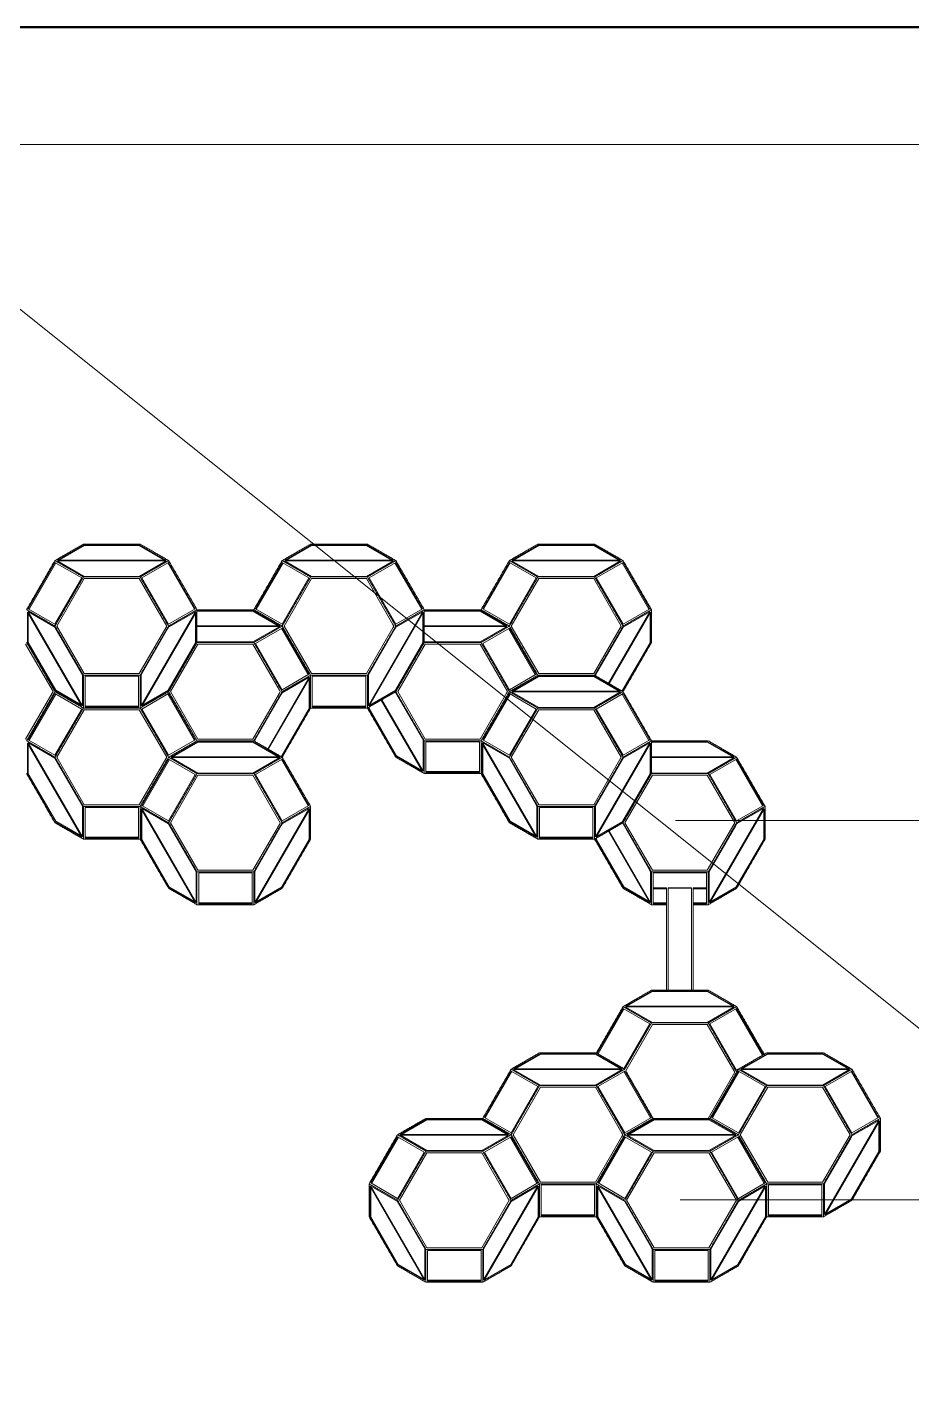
# Model space of a CAD drawing. Header units: millimetres. Extents: x 32551 to 59551, y -21458 to 15116.
# Drawn here: x 48806 to 49569, y 13949 to 15116 of the extents above; entities that cross this region are included whole.
import ezdxf

# ---------------------------------------------------------------- set-up
doc = ezdxf.new("R2010")
doc.units = ezdxf.units.MM
doc.layers.add('4TH DETAILS', color=120, linetype='Continuous', lineweight=15, true_color=0x39ffb0)
doc.layers.add('LAYOUT', color=141, linetype='Continuous', lineweight=50, true_color=0x7debff, plot=False)

msp = doc.modelspace()

# ---------------------------------------------------------------- linework, layer by layer
at = {"layer": '4TH DETAILS', "linetype": 'Continuous'}
for p, q in [((48831.769, 14655.78), (48854.906, 14669.139)), ((48854.906, 14668.432), (48832.994, 14655.78)), ((48854.906, 14668.432), (48854.906, 14669.139)), ((48854.906, 14669.139), (48902.267, 14669.139)), ((48902.267, 14668.432), (48854.906, 14668.432)), ((48902.267, 14668.432), (48902.267, 14669.139)), ((48902.267, 14669.139), (48925.133, 14655.937)), ((48924.18, 14655.78), (48902.267, 14668.432)), ((49027.728, 14655.78), (49050.866, 14669.139)), ((49050.866, 14668.432), (49028.953, 14655.78)), ((49050.866, 14668.432), (49050.866, 14669.139)), ((49050.866, 14669.139), (49098.226, 14669.139)), ((49098.226, 14668.432), (49050.866, 14668.432)), ((49098.226, 14668.432), (49098.226, 14669.139)), ((49098.226, 14669.139), (49121.092, 14655.937)), ((49120.139, 14655.78), (49098.226, 14668.432)), ((49223.687, 14655.78), (49246.825, 14669.139)), ((49246.825, 14668.432), (49224.912, 14655.78)), ((49246.825, 14668.432), (49246.825, 14669.139)), ((49246.825, 14669.139), (49294.185, 14669.139)), ((49294.185, 14668.432), (49246.825, 14668.432)), ((49294.185, 14668.432), (49294.185, 14669.139)), ((49294.185, 14669.139), (49317.051, 14655.937)), ((49316.098, 14655.78), (49294.185, 14668.432)), ((48806.557, 14613.881), (48829.597, 14653.786)), ((48830.314, 14653.372), (48807.275, 14613.467)), ((48829.597, 14653.786), (48852.636, 14640.485)), ((48832.041, 14654.997), (48831.732, 14655.175)), ((48925.441, 14655.175), (48831.732, 14655.175)), ((48831.769, 14655.78), (48925.404, 14655.78)), ((48854.906, 14641.795), (48832.041, 14654.997)), ((48925.441, 14655.175), (48902.267, 14641.795)), ((48904.515, 14640.472), (48927.554, 14653.774)), ((48925.133, 14655.937), (48925.404, 14655.78)), ((48949.876, 14613.454), (48926.837, 14653.359)), ((48927.554, 14653.774), (48927.576, 14653.735)), ((48927.576, 14653.735), (48950.594, 14613.868)), ((49002.517, 14613.881), (49025.556, 14653.786)), ((49026.273, 14653.372), (49003.234, 14613.467)), ((49025.556, 14653.786), (49048.596, 14640.485)), ((49028, 14654.997), (49027.692, 14655.175)), ((49121.4, 14655.175), (49027.692, 14655.175)), ((49027.728, 14655.78), (49121.363, 14655.78)), ((49050.866, 14641.795), (49028, 14654.997)), ((49121.4, 14655.175), (49098.226, 14641.795)), ((49100.474, 14640.472), (49123.513, 14653.774)), ((49121.092, 14655.937), (49121.363, 14655.78)), ((49145.836, 14613.454), (49122.796, 14653.359)), ((49123.513, 14653.774), (49123.536, 14653.735)), ((49123.536, 14653.735), (49146.553, 14613.868)), ((49198.476, 14613.881), (49221.515, 14653.786)), ((49222.232, 14653.372), (49199.193, 14613.467)), ((49221.515, 14653.786), (49244.555, 14640.485)), ((49223.959, 14654.997), (49223.651, 14655.175)), ((49317.359, 14655.175), (49223.651, 14655.175)), ((49223.687, 14655.78), (49317.323, 14655.78)), ((49246.825, 14641.795), (49223.959, 14654.997)), ((49317.359, 14655.175), (49294.185, 14641.795)), ((49296.433, 14640.472), (49319.473, 14653.774)), ((49317.051, 14655.937), (49317.323, 14655.78)), ((49341.795, 14613.454), (49318.755, 14653.359)), ((49319.473, 14653.774), (49319.495, 14653.735)), ((49319.495, 14653.735), (49342.512, 14613.868)), ((48902.267, 14641.795), (48854.906, 14641.795)), ((49098.226, 14641.795), (49050.866, 14641.795)), ((49294.185, 14641.795), (49246.825, 14641.795)), ((48852.636, 14640.485), (48829.597, 14600.579)), ((48831.226, 14598.898), (48854.906, 14639.914)), ((48854.906, 14639.914), (48902.267, 14639.914)), ((48902.267, 14639.914), (48925.947, 14598.898)), ((48927.554, 14600.566), (48904.515, 14640.472)), ((49048.596, 14640.485), (49025.556, 14600.579)), ((49027.185, 14598.898), (49050.866, 14639.914)), ((49050.866, 14639.914), (49098.226, 14639.914)), ((49098.226, 14639.914), (49121.092, 14600.309)), ((49123.513, 14600.566), (49100.474, 14640.472)), ((49244.555, 14640.485), (49221.515, 14600.579)), ((49223.145, 14598.898), (49246.825, 14639.914)), ((49246.825, 14639.914), (49294.185, 14639.914)), ((49294.185, 14639.914), (49317.866, 14598.898)), ((49319.473, 14600.566), (49296.433, 14640.472)), ((48805.917, 14584.286), (48805.917, 14611.003)), ((48852.734, 14529.912), (48805.917, 14611.003)), ((48806.397, 14611.352), (48806.731, 14611.159)), ((48806.397, 14611.352), (48853.277, 14530.153)), ((48806.529, 14584.64), (48806.529, 14609.942)), ((48829.597, 14600.579), (48806.557, 14613.881)), ((48806.731, 14611.159), (48829.597, 14597.958)), ((48903.896, 14530.179), (48950.754, 14611.339)), ((48951.257, 14611.003), (48904.439, 14529.912)), ((48950.594, 14613.868), (48927.576, 14600.579)), ((48927.576, 14597.958), (48950.754, 14611.339)), ((48950.889, 14584.498), (48950.889, 14610.366)), ((48951.257, 14611.003), (48951.257, 14584.286)), ((48952.071, 14612.1), (48952.886, 14612.57)), ((48952.886, 14611.863), (48952.071, 14611.393)), ((48952.886, 14611.863), (48952.886, 14612.57)), ((48952.886, 14612.57), (49000.247, 14612.57)), ((49000.247, 14611.863), (48952.886, 14611.863)), ((49000.247, 14611.863), (49000.247, 14612.57)), ((49000.247, 14612.57), (49023.112, 14599.369)), ((49022.159, 14599.212), (49000.247, 14611.863)), ((49025.556, 14600.579), (49002.517, 14613.881)), ((49099.855, 14530.179), (49146.713, 14611.339)), ((49147.216, 14611.003), (49100.398, 14529.912)), ((49146.553, 14613.868), (49123.536, 14600.579)), ((49123.536, 14597.958), (49146.713, 14611.339)), ((49146.849, 14584.498), (49146.849, 14610.366)), ((49147.216, 14611.003), (49147.216, 14584.286)), ((49148.031, 14612.1), (49148.845, 14612.57)), ((49148.845, 14611.863), (49148.031, 14611.393)), ((49148.845, 14611.863), (49148.845, 14612.57)), ((49148.845, 14612.57), (49196.206, 14612.57)), ((49196.206, 14611.863), (49148.845, 14611.863)), ((49196.206, 14611.863), (49196.206, 14612.57)), ((49196.206, 14612.57), (49219.072, 14599.369)), ((49218.118, 14599.212), (49196.206, 14611.863)), ((49221.515, 14600.579), (49198.476, 14613.881)), ((49306.996, 14549.546), (49342.672, 14611.339)), ((49343.175, 14611.003), (49307.519, 14549.244)), ((49342.512, 14613.868), (49319.495, 14600.579)), ((49319.495, 14597.958), (49342.672, 14611.339)), ((49342.808, 14584.498), (49342.808, 14610.366)), ((49343.175, 14611.003), (49343.175, 14584.286)), ((48829.597, 14597.958), (48852.463, 14558.353)), ((48854.906, 14557.883), (48831.226, 14598.898)), ((48925.947, 14598.898), (48902.267, 14557.883)), ((48903.896, 14556.942), (48926.762, 14596.547)), ((48926.762, 14596.547), (48927.576, 14597.958)), ((48927.576, 14600.579), (48927.554, 14600.566)), ((48952.071, 14599.212), (49023.384, 14599.212)), ((49023.421, 14598.606), (48952.071, 14598.606)), ((49023.421, 14598.606), (49000.247, 14585.227)), ((49002.494, 14583.903), (49025.534, 14597.205)), ((49023.112, 14599.369), (49023.384, 14599.212)), ((49047.856, 14556.885), (49024.817, 14596.791)), ((49025.534, 14597.205), (49025.556, 14597.166)), ((49025.556, 14597.166), (49048.573, 14557.299)), ((49050.866, 14557.883), (49027.185, 14598.898)), ((49121.092, 14597.487), (49098.226, 14557.883)), ((49099.855, 14556.942), (49122.721, 14596.547)), ((49121.092, 14600.309), (49121.906, 14598.898)), ((49121.906, 14598.898), (49121.092, 14597.487)), ((49122.721, 14596.547), (49123.536, 14597.958)), ((49123.536, 14600.579), (49123.513, 14600.566)), ((49148.031, 14599.212), (49219.343, 14599.212)), ((49219.38, 14598.606), (49148.031, 14598.606)), ((49219.38, 14598.606), (49196.206, 14585.227)), ((49198.453, 14583.903), (49221.493, 14597.205)), ((49219.072, 14599.369), (49219.343, 14599.212)), ((49243.815, 14556.885), (49220.776, 14596.791)), ((49221.493, 14597.205), (49221.515, 14597.166)), ((49221.515, 14597.166), (49244.532, 14557.299)), ((49246.825, 14557.883), (49223.145, 14598.898)), ((49317.866, 14598.898), (49294.185, 14557.883)), ((49295.814, 14556.942), (49318.68, 14596.547)), ((49318.68, 14596.547), (49319.495, 14597.958)), ((49319.495, 14600.579), (49319.473, 14600.566)), ((48804.287, 14583.345), (48827.968, 14542.33)), ((48806.529, 14584.64), (48805.917, 14584.286)), ((48829.597, 14543.27), (48805.917, 14584.286)), ((48830.209, 14543.624), (48806.529, 14584.64)), ((48927.209, 14543.483), (48950.889, 14584.498)), ((48951.257, 14584.286), (48928.391, 14544.681)), ((48929.206, 14542.33), (48952.886, 14583.345)), ((48950.889, 14584.498), (48951.257, 14584.286)), ((48952.886, 14585.227), (48952.071, 14585.697)), ((49000.247, 14585.227), (48952.886, 14585.227)), ((48952.886, 14583.345), (49000.247, 14583.345)), ((49000.247, 14583.345), (49023.112, 14543.741)), ((49025.534, 14543.998), (49002.494, 14583.903)), ((49123.168, 14543.483), (49146.849, 14584.498)), ((49147.216, 14584.286), (49124.35, 14544.681)), ((49125.165, 14542.33), (49148.845, 14583.345)), ((49146.849, 14584.498), (49147.216, 14584.286)), ((49148.845, 14585.227), (49148.031, 14585.697)), ((49196.206, 14585.227), (49148.845, 14585.227)), ((49148.845, 14583.345), (49196.206, 14583.345)), ((49196.206, 14583.345), (49219.886, 14542.33)), ((49221.493, 14543.998), (49198.453, 14583.903)), ((49319.127, 14543.483), (49342.808, 14584.498)), ((49343.175, 14584.286), (49320.309, 14544.681)), ((49342.808, 14584.498), (49343.175, 14584.286)), ((48852.463, 14558.353), (48853.277, 14556.942)), ((48853.277, 14556.942), (48853.277, 14530.153)), ((48902.267, 14557.883), (48854.906, 14557.883)), ((48855.547, 14555.632), (48901.626, 14555.632)), ((48855.547, 14529.028), (48855.547, 14555.632)), ((48901.626, 14555.632), (48901.626, 14529.028)), ((48903.896, 14530.179), (48903.896, 14556.942)), ((49013.057, 14492.978), (49048.734, 14554.771)), ((49049.236, 14554.434), (49013.58, 14492.676)), ((49048.573, 14557.299), (49025.556, 14544.01)), ((49025.556, 14541.389), (49048.734, 14554.771)), ((49048.869, 14527.93), (49048.869, 14553.798)), ((49049.236, 14554.434), (49049.236, 14527.717)), ((49098.226, 14557.883), (49050.866, 14557.883)), ((49051.506, 14555.632), (49097.585, 14555.632)), ((49051.506, 14529.028), (49051.506, 14555.632)), ((49097.585, 14555.632), (49097.585, 14529.028)), ((49099.855, 14530.179), (49099.855, 14556.942)), ((49244.532, 14557.299), (49221.515, 14544.01)), ((49223.687, 14542.643), (49246.825, 14556.002)), ((49246.825, 14555.295), (49224.912, 14542.643)), ((49294.185, 14557.883), (49246.825, 14557.883)), ((49246.825, 14555.295), (49246.825, 14556.002)), ((49246.825, 14556.002), (49294.185, 14556.002)), ((49294.185, 14555.295), (49246.825, 14555.295)), ((49294.185, 14555.295), (49294.185, 14556.002)), ((49294.185, 14556.002), (49317.051, 14542.8)), ((49316.098, 14542.643), (49294.185, 14555.295)), ((49295.814, 14556.002), (49295.814, 14556.942)), ((48827.153, 14540.919), (48804.287, 14501.314)), ((48806.557, 14500.744), (48829.597, 14540.649)), ((48830.314, 14540.235), (48807.275, 14500.33)), ((48827.968, 14542.33), (48827.153, 14540.919)), ((48830.209, 14543.624), (48829.597, 14543.27)), ((48852.734, 14529.912), (48829.597, 14543.27)), ((48829.597, 14540.649), (48852.636, 14527.347)), ((48852.122, 14530.973), (48830.209, 14543.624)), ((48927.576, 14543.27), (48904.439, 14529.912)), ((48904.515, 14527.335), (48927.554, 14540.636)), ((48904.807, 14530.549), (48927.209, 14543.483)), ((48949.876, 14500.317), (48926.837, 14540.222)), ((48927.209, 14543.483), (48927.576, 14543.27)), ((48927.554, 14540.636), (48927.576, 14540.598)), ((48928.391, 14544.681), (48927.576, 14543.27)), ((48927.576, 14540.598), (48950.594, 14500.731)), ((48952.886, 14501.314), (48929.206, 14542.33)), ((49023.112, 14540.919), (49000.247, 14501.314)), ((49001.876, 14500.374), (49024.741, 14539.978)), ((49023.112, 14543.741), (49023.927, 14542.33)), ((49023.927, 14542.33), (49023.112, 14540.919)), ((49024.741, 14539.978), (49025.556, 14541.389)), ((49025.556, 14544.01), (49025.534, 14543.998)), ((49123.536, 14543.27), (49100.398, 14529.912)), ((49100.766, 14530.549), (49123.168, 14543.483)), ((49122.721, 14541.86), (49123.536, 14541.389)), ((49123.168, 14543.483), (49123.536, 14543.27)), ((49124.35, 14544.681), (49123.536, 14543.27)), ((49123.536, 14541.389), (49146.401, 14501.785)), ((49148.845, 14501.314), (49125.165, 14542.33)), ((49219.071, 14540.919), (49196.206, 14501.314)), ((49198.476, 14500.744), (49221.515, 14540.649)), ((49222.232, 14540.235), (49199.193, 14500.33)), ((49219.886, 14542.33), (49219.071, 14540.919)), ((49221.515, 14544.01), (49221.493, 14543.998)), ((49221.515, 14540.649), (49244.555, 14527.347)), ((49223.959, 14541.86), (49223.651, 14542.038)), ((49317.359, 14542.038), (49223.651, 14542.038)), ((49223.687, 14542.643), (49317.323, 14542.643)), ((49246.825, 14528.658), (49223.959, 14541.86)), ((49317.359, 14542.038), (49294.185, 14528.658)), ((49296.433, 14527.335), (49319.473, 14540.636)), ((49317.051, 14542.8), (49317.323, 14542.643)), ((49318.313, 14543.012), (49319.127, 14543.483)), ((49319.495, 14543.27), (49318.68, 14542.8)), ((49341.795, 14500.317), (49318.755, 14540.222)), ((49319.127, 14543.483), (49319.495, 14543.27)), ((49319.473, 14540.636), (49319.495, 14540.598)), ((49320.309, 14544.681), (49319.495, 14543.27)), ((49319.495, 14540.598), (49342.512, 14500.731)), ((48852.636, 14527.347), (48829.597, 14487.442)), ((48831.226, 14485.761), (48854.906, 14526.777)), ((48854.906, 14526.777), (48902.267, 14526.777)), ((48855.547, 14529.856), (48901.626, 14529.856)), ((48901.626, 14529.028), (48855.547, 14529.028)), ((48902.267, 14526.777), (48925.947, 14485.761)), ((48927.554, 14487.429), (48904.515, 14527.335)), ((49025.189, 14486.914), (49048.869, 14527.93)), ((49049.236, 14527.717), (49026.371, 14488.113)), ((49048.869, 14527.93), (49049.236, 14527.717)), ((49051.506, 14529.856), (49097.585, 14529.856)), ((49097.585, 14529.028), (49051.506, 14529.028)), ((49099.855, 14527.717), (49099.855, 14528.658)), ((49100.468, 14528.071), (49099.855, 14527.717)), ((49123.536, 14486.702), (49099.855, 14527.717)), ((49100.468, 14528.071), (49100.468, 14529.012)), ((49124.148, 14487.055), (49100.468, 14528.071)), ((49146.673, 14473.344), (49111.017, 14535.102)), ((49111.528, 14535.397), (49147.216, 14473.585)), ((49244.555, 14527.347), (49221.515, 14487.442)), ((49223.145, 14485.761), (49246.825, 14526.777)), ((49294.185, 14528.658), (49246.825, 14528.658)), ((49246.825, 14526.777), (49294.185, 14526.777)), ((49294.185, 14526.777), (49317.866, 14485.761)), ((49319.473, 14487.429), (49296.433, 14527.335)), ((49000.247, 14501.314), (48952.886, 14501.314)), ((49146.401, 14501.785), (49147.216, 14500.374)), ((49196.206, 14501.314), (49148.845, 14501.314)), ((48805.917, 14471.149), (48805.917, 14497.866)), ((48852.734, 14416.775), (48805.917, 14497.866)), ((48806.397, 14498.215), (48806.731, 14498.022)), ((48806.397, 14498.215), (48853.277, 14417.016)), ((48806.529, 14471.502), (48806.529, 14496.805)), ((48829.597, 14487.442), (48806.557, 14500.744)), ((48806.731, 14498.022), (48829.597, 14484.821)), ((48950.594, 14500.731), (48927.576, 14487.442)), ((48929.749, 14486.075), (48952.886, 14499.433)), ((48952.886, 14498.726), (48930.973, 14486.075)), ((48952.886, 14498.726), (48952.886, 14499.433)), ((48952.886, 14499.433), (49000.247, 14499.433)), ((49000.247, 14498.726), (48952.886, 14498.726)), ((49000.247, 14498.726), (49000.247, 14499.433)), ((49000.247, 14499.433), (49023.112, 14486.232)), ((49022.159, 14486.075), (49000.247, 14498.726)), ((49001.876, 14499.433), (49001.876, 14500.374)), ((49147.216, 14500.374), (49147.216, 14473.585)), ((49149.486, 14499.063), (49195.565, 14499.063)), ((49149.486, 14472.459), (49149.486, 14499.063)), ((49195.565, 14499.063), (49195.565, 14472.459)), ((49197.835, 14471.149), (49197.835, 14497.866)), ((49244.653, 14416.775), (49197.835, 14497.866)), ((49198.315, 14498.215), (49198.649, 14498.022)), ((49198.315, 14498.215), (49245.196, 14417.016)), ((49198.447, 14471.502), (49198.447, 14496.805)), ((49221.515, 14487.442), (49198.476, 14500.744)), ((49198.649, 14498.022), (49221.515, 14484.821)), ((49295.814, 14417.042), (49342.672, 14498.202)), ((49343.175, 14497.866), (49296.358, 14416.775)), ((49342.512, 14500.731), (49319.495, 14487.442)), ((49319.495, 14484.821), (49342.672, 14498.202)), ((49342.808, 14471.361), (49342.808, 14497.229)), ((49343.175, 14497.866), (49343.175, 14471.149)), ((49343.99, 14498.963), (49344.804, 14499.433)), ((49344.804, 14498.726), (49343.99, 14498.256)), ((49344.804, 14498.726), (49344.804, 14499.433)), ((49344.804, 14499.433), (49392.165, 14499.433)), ((49392.165, 14498.726), (49344.804, 14498.726)), ((49392.165, 14498.726), (49392.165, 14499.433)), ((49392.165, 14499.433), (49415.031, 14486.232)), ((49414.078, 14486.075), (49392.165, 14498.726)), ((48829.597, 14484.821), (48852.463, 14445.216)), ((48854.906, 14444.746), (48831.226, 14485.761)), ((48925.133, 14484.35), (48902.267, 14444.746)), ((48904.537, 14444.175), (48927.576, 14484.081)), ((48928.294, 14483.667), (48905.254, 14443.761)), ((48925.947, 14485.761), (48925.133, 14484.35)), ((48927.576, 14487.442), (48927.554, 14487.429)), ((48927.576, 14484.081), (48950.616, 14470.779)), ((48930.02, 14485.291), (48929.712, 14485.469)), ((49023.421, 14485.469), (48929.712, 14485.469)), ((48929.749, 14486.075), (49023.384, 14486.075)), ((48952.886, 14472.089), (48930.02, 14485.291)), ((49023.421, 14485.469), (49000.247, 14472.089)), ((49002.494, 14470.766), (49025.534, 14484.068)), ((49023.112, 14486.232), (49023.384, 14486.075)), ((49024.374, 14486.444), (49025.189, 14486.914)), ((49025.556, 14486.702), (49024.741, 14486.232)), ((49047.856, 14443.748), (49024.817, 14483.654)), ((49025.189, 14486.914), (49025.556, 14486.702)), ((49025.534, 14484.068), (49025.556, 14484.029)), ((49026.371, 14488.113), (49025.556, 14486.702)), ((49025.556, 14484.029), (49048.573, 14444.162)), ((49124.148, 14487.055), (49123.536, 14486.702)), ((49124.35, 14486.232), (49123.536, 14486.702)), ((49146.061, 14474.404), (49124.148, 14487.055)), ((49146.673, 14473.344), (49124.35, 14486.232)), ((49221.515, 14484.821), (49244.381, 14445.216)), ((49246.825, 14444.746), (49223.145, 14485.761)), ((49317.866, 14485.761), (49294.185, 14444.746)), ((49295.814, 14443.805), (49318.68, 14483.41)), ((49318.68, 14483.41), (49319.495, 14484.821)), ((49319.495, 14487.442), (49319.473, 14487.429)), ((49343.99, 14486.075), (49415.302, 14486.075)), ((49415.339, 14485.469), (49343.99, 14485.469)), ((49415.339, 14485.469), (49392.165, 14472.089)), ((49394.413, 14470.766), (49417.452, 14484.068)), ((49415.031, 14486.232), (49415.302, 14486.075)), ((49439.774, 14443.748), (49416.735, 14483.654)), ((49417.452, 14484.068), (49417.474, 14484.029)), ((49417.474, 14484.029), (49440.492, 14444.162)), ((48806.529, 14471.502), (48805.917, 14471.149)), ((48829.597, 14430.133), (48805.917, 14471.149)), ((48830.209, 14430.487), (48806.529, 14471.502)), ((48950.616, 14470.779), (48927.576, 14430.873)), ((48929.206, 14429.193), (48952.886, 14470.208)), ((49000.247, 14472.089), (48952.886, 14472.089)), ((48952.886, 14470.208), (49000.247, 14470.208)), ((49000.247, 14470.208), (49023.927, 14429.193)), ((49025.534, 14430.861), (49002.494, 14470.766)), ((49149.486, 14473.288), (49195.565, 14473.288)), ((49195.565, 14472.459), (49149.486, 14472.459)), ((49198.447, 14471.502), (49197.835, 14471.149)), ((49221.515, 14430.133), (49197.835, 14471.149)), ((49222.128, 14430.487), (49198.447, 14471.502)), ((49319.127, 14430.345), (49342.808, 14471.361)), ((49343.175, 14471.149), (49320.309, 14431.544)), ((49321.124, 14429.193), (49344.804, 14470.208)), ((49342.808, 14471.361), (49343.175, 14471.149)), ((49344.804, 14472.089), (49343.99, 14472.56)), ((49392.165, 14472.089), (49344.804, 14472.089)), ((49344.804, 14470.208), (49392.165, 14470.208)), ((49392.165, 14470.208), (49415.845, 14429.193)), ((49417.452, 14430.861), (49394.413, 14470.766)), ((48852.463, 14445.216), (48853.277, 14443.805)), ((48853.277, 14443.805), (48853.277, 14417.016)), ((48902.267, 14444.746), (48854.906, 14444.746)), ((48927.576, 14430.873), (48904.537, 14444.175)), ((49048.573, 14444.162), (49025.556, 14430.873)), ((49244.381, 14445.216), (49245.196, 14443.805)), ((49245.196, 14443.805), (49245.196, 14417.016)), ((49294.185, 14444.746), (49246.825, 14444.746)), ((49295.814, 14417.042), (49295.814, 14443.805)), ((49440.492, 14444.162), (49417.474, 14430.873)), ((48855.547, 14442.495), (48901.626, 14442.495)), ((48855.547, 14415.891), (48855.547, 14442.495)), ((48901.626, 14442.495), (48901.626, 14415.891)), ((48903.896, 14414.58), (48903.896, 14441.297)), ((48950.714, 14360.206), (48903.896, 14441.297)), ((48904.377, 14441.647), (48904.711, 14441.454)), ((48904.377, 14441.647), (48951.257, 14360.448)), ((48904.508, 14414.934), (48904.508, 14440.236)), ((48904.711, 14441.454), (48927.576, 14428.252)), ((49001.876, 14360.473), (49048.734, 14441.634)), ((49049.236, 14441.297), (49002.419, 14360.206)), ((49025.556, 14428.252), (49048.734, 14441.634)), ((49048.869, 14414.793), (49048.869, 14440.661)), ((49049.236, 14441.297), (49049.236, 14414.58)), ((49247.466, 14442.495), (49293.544, 14442.495)), ((49247.466, 14415.891), (49247.466, 14442.495)), ((49293.544, 14442.495), (49293.544, 14415.891)), ((49320.309, 14431.544), (49319.495, 14430.133)), ((49393.794, 14360.473), (49440.652, 14441.634)), ((49441.155, 14441.297), (49394.337, 14360.206)), ((49417.474, 14428.252), (49440.652, 14441.634)), ((49440.787, 14414.793), (49440.787, 14440.661)), ((49441.155, 14441.297), (49441.155, 14414.58)), ((48830.209, 14430.487), (48829.597, 14430.133)), ((48852.734, 14416.775), (48829.597, 14430.133)), ((48852.122, 14417.836), (48830.209, 14430.487)), ((48927.576, 14428.252), (48950.442, 14388.648)), ((48952.886, 14388.177), (48929.206, 14429.193)), ((49023.112, 14427.782), (49000.247, 14388.177)), ((49001.876, 14387.237), (49024.741, 14426.841)), ((49023.927, 14429.193), (49023.112, 14427.782)), ((49024.741, 14426.841), (49025.556, 14428.252)), ((49025.556, 14430.873), (49025.534, 14430.861)), ((49222.128, 14430.487), (49221.515, 14430.133)), ((49244.653, 14416.775), (49221.515, 14430.133)), ((49244.04, 14417.836), (49222.128, 14430.487)), ((49319.495, 14430.133), (49296.358, 14416.775)), ((49296.725, 14417.411), (49319.127, 14430.345)), ((49342.632, 14360.206), (49306.976, 14421.965)), ((49307.488, 14422.26), (49343.175, 14360.448)), ((49318.68, 14428.723), (49319.495, 14428.252)), ((49319.127, 14430.345), (49319.495, 14430.133)), ((49319.495, 14428.252), (49342.361, 14388.648)), ((49344.804, 14388.177), (49321.124, 14429.193)), ((49415.03, 14427.782), (49392.165, 14388.177)), ((49393.794, 14387.237), (49416.66, 14426.841)), ((49415.845, 14429.193), (49415.03, 14427.782)), ((49416.66, 14426.841), (49417.474, 14428.252)), ((49417.474, 14430.873), (49417.452, 14430.861)), ((48855.547, 14416.719), (48901.626, 14416.719)), ((48901.626, 14415.891), (48855.547, 14415.891)), ((48904.508, 14414.934), (48903.896, 14414.58)), ((48927.576, 14373.565), (48903.896, 14414.58)), ((48928.189, 14373.918), (48904.508, 14414.934)), ((49025.189, 14373.777), (49048.869, 14414.793)), ((49049.236, 14414.58), (49026.371, 14374.976)), ((49048.869, 14414.793), (49049.236, 14414.58)), ((49247.466, 14416.719), (49293.544, 14416.719)), ((49293.544, 14415.891), (49247.466, 14415.891)), ((49295.814, 14414.58), (49295.814, 14415.521)), ((49296.427, 14414.934), (49295.814, 14414.58)), ((49319.495, 14373.565), (49295.814, 14414.58)), ((49296.427, 14414.934), (49296.427, 14415.874)), ((49320.107, 14373.918), (49296.427, 14414.934)), ((49417.107, 14373.777), (49440.787, 14414.793)), ((49441.155, 14414.58), (49418.289, 14374.976)), ((49440.787, 14414.793), (49441.155, 14414.58)), ((48950.442, 14388.648), (48951.257, 14387.237)), ((48951.257, 14387.237), (48951.257, 14360.448)), ((49000.247, 14388.177), (48952.886, 14388.177)), ((48953.527, 14385.926), (48999.606, 14385.926)), ((48953.527, 14359.322), (48953.527, 14385.926)), ((48999.606, 14385.926), (48999.606, 14359.322)), ((49001.876, 14360.473), (49001.876, 14387.237)), ((49342.361, 14388.648), (49343.175, 14387.237)), ((49343.175, 14387.237), (49343.175, 14360.448)), ((49392.165, 14388.177), (49344.804, 14388.177)), ((49345.445, 14385.926), (49391.524, 14385.926)), ((49345.445, 14359.322), (49345.445, 14385.926)), ((49391.524, 14385.926), (49391.524, 14359.322)), ((49393.794, 14360.473), (49393.794, 14387.237)), ((48928.189, 14373.918), (48927.576, 14373.565)), ((48950.714, 14360.206), (48927.576, 14373.565)), ((48950.101, 14361.267), (48928.189, 14373.918)), ((49025.556, 14373.565), (49002.419, 14360.206)), ((49002.786, 14360.843), (49025.189, 14373.777)), ((49025.189, 14373.777), (49025.556, 14373.565)), ((49026.371, 14374.976), (49025.556, 14373.565)), ((49320.107, 14373.918), (49319.495, 14373.565)), ((49342.632, 14360.206), (49319.495, 14373.565)), ((49342.02, 14361.267), (49320.107, 14373.918)), ((49357.029, 14373.044), (49345.445, 14373.044)), ((49357.029, 14373.044), (49357.029, 14284.704)), ((49378.485, 14373.044), (49358.485, 14373.044)), ((49358.485, 14373.044), (49358.485, 14284.704)), ((49378.485, 14373.044), (49378.485, 14284.704)), ((49391.524, 14373.044), (49379.94, 14373.044)), ((49379.94, 14373.044), (49379.94, 14284.704)), ((49417.474, 14373.565), (49394.337, 14360.206)), ((49394.705, 14360.843), (49417.107, 14373.777)), ((49417.107, 14373.777), (49417.474, 14373.565)), ((49418.289, 14374.976), (49417.474, 14373.565)), ((49357.029, 14372.204), (49345.445, 14372.204)), ((49378.485, 14372.639), (49358.485, 14372.639)), ((49391.524, 14372.204), (49379.94, 14372.204)), ((48953.527, 14360.151), (48999.606, 14360.151)), ((48999.606, 14359.322), (48953.527, 14359.322)), ((49345.445, 14360.151), (49357.029, 14360.151)), ((49357.029, 14359.322), (49345.445, 14359.322)), ((49379.94, 14360.151), (49391.524, 14360.151)), ((49391.524, 14359.322), (49379.94, 14359.322)), ((49321.667, 14270.876), (49344.804, 14284.234)), ((49344.804, 14283.527), (49322.892, 14270.876)), ((49344.804, 14283.527), (49344.804, 14284.234)), ((49344.804, 14284.234), (49392.165, 14284.234)), ((49392.165, 14283.527), (49344.804, 14283.527)), ((49392.165, 14283.527), (49392.165, 14284.234)), ((49392.165, 14284.234), (49415.031, 14271.032)), ((49414.078, 14270.876), (49392.165, 14283.527)), ((49297.19, 14230.249), (49319.495, 14268.882)), ((49320.212, 14268.468), (49297.907, 14229.835)), ((49319.495, 14268.882), (49342.534, 14255.58)), ((49321.938, 14270.092), (49321.63, 14270.27)), ((49415.339, 14270.27), (49321.63, 14270.27)), ((49321.667, 14270.876), (49415.302, 14270.876)), ((49344.804, 14256.89), (49321.938, 14270.092)), ((49415.339, 14270.27), (49392.165, 14256.89)), ((49394.413, 14255.567), (49417.452, 14268.869)), ((49415.031, 14271.032), (49415.302, 14270.876)), ((49439.767, 14228.561), (49416.735, 14268.455)), ((49417.452, 14268.869), (49417.474, 14268.83)), ((49417.474, 14268.83), (49440.484, 14228.976)), ((49392.165, 14256.89), (49344.804, 14256.89)), ((49342.534, 14255.58), (49320.23, 14216.947)), ((49321.765, 14215.104), (49344.804, 14255.009)), ((49344.804, 14255.009), (49392.165, 14255.009)), ((49392.165, 14255.009), (49415.03, 14215.405)), ((49417.452, 14215.661), (49394.413, 14255.567)), ((49225.143, 14216.845), (49248.28, 14230.203)), ((49248.28, 14229.496), (49226.368, 14216.845)), ((49248.28, 14229.496), (49248.28, 14230.203)), ((49248.28, 14230.203), (49295.641, 14230.203)), ((49295.641, 14229.496), (49248.28, 14229.496)), ((49295.641, 14229.496), (49295.641, 14230.203)), ((49295.641, 14230.203), (49318.507, 14217.001)), ((49317.553, 14216.845), (49295.641, 14229.496)), ((49421.102, 14216.845), (49444.239, 14230.203)), ((49444.239, 14229.496), (49422.327, 14216.845)), ((49444.239, 14229.496), (49444.239, 14230.203)), ((49444.239, 14230.203), (49491.6, 14230.203)), ((49491.6, 14229.496), (49444.239, 14229.496)), ((49491.6, 14229.496), (49491.6, 14230.203)), ((49491.6, 14230.203), (49514.466, 14217.001)), ((49513.513, 14216.845), (49491.6, 14229.496)), ((49199.931, 14174.945), (49222.971, 14214.85)), ((49223.688, 14214.436), (49200.648, 14174.531)), ((49222.971, 14214.85), (49246.01, 14201.549)), ((49225.414, 14216.061), (49225.106, 14216.239)), ((49318.815, 14216.239), (49225.106, 14216.239)), ((49225.143, 14216.845), (49318.778, 14216.845)), ((49248.28, 14202.859), (49225.414, 14216.061)), ((49318.815, 14216.239), (49295.641, 14202.859)), ((49297.889, 14201.536), (49320.928, 14214.838)), ((49318.507, 14217.001), (49318.778, 14216.845)), ((49343.25, 14174.518), (49320.211, 14214.423)), ((49320.928, 14214.838), (49320.95, 14214.799)), ((49320.95, 14214.799), (49343.967, 14174.932)), ((49415.845, 14213.994), (49392.813, 14174.1)), ((49395.89, 14174.945), (49418.93, 14214.85)), ((49419.647, 14214.436), (49396.608, 14174.531)), ((49415.03, 14215.405), (49415.845, 14213.994)), ((49417.474, 14215.674), (49417.452, 14215.661)), ((49418.916, 14216.506), (49417.474, 14215.674)), ((49418.93, 14214.85), (49441.969, 14201.549)), ((49421.374, 14216.061), (49421.065, 14216.239)), ((49514.774, 14216.239), (49421.065, 14216.239)), ((49421.102, 14216.845), (49514.737, 14216.845)), ((49444.239, 14202.859), (49421.374, 14216.061)), ((49514.774, 14216.239), (49491.6, 14202.859)), ((49493.848, 14201.536), (49516.887, 14214.838)), ((49514.466, 14217.001), (49514.737, 14216.845)), ((49539.209, 14174.518), (49516.17, 14214.423)), ((49516.887, 14214.838), (49516.909, 14214.799)), ((49516.909, 14214.799), (49539.927, 14174.932)), ((49246.01, 14201.549), (49222.971, 14161.643)), ((49224.6, 14159.962), (49248.28, 14200.978)), ((49295.641, 14202.859), (49248.28, 14202.859)), ((49248.28, 14200.978), (49295.641, 14200.978)), ((49295.641, 14200.978), (49318.506, 14161.373)), ((49320.928, 14161.63), (49297.889, 14201.536)), ((49441.969, 14201.549), (49418.93, 14161.643)), ((49420.559, 14159.962), (49444.239, 14200.978)), ((49491.6, 14202.859), (49444.239, 14202.859)), ((49444.239, 14200.978), (49491.6, 14200.978)), ((49491.6, 14200.978), (49515.28, 14159.962)), ((49516.887, 14161.63), (49493.848, 14201.536)), ((49222.971, 14161.643), (49199.931, 14174.945)), ((49343.967, 14174.932), (49320.95, 14161.643)), ((49418.93, 14161.643), (49395.89, 14174.945)), ((49539.927, 14174.932), (49516.909, 14161.643)), ((49127.163, 14160.276), (49150.301, 14173.634)), ((49150.301, 14172.927), (49128.388, 14160.276)), ((49150.301, 14172.927), (49150.301, 14173.634)), ((49150.301, 14173.634), (49197.661, 14173.634)), ((49197.661, 14172.927), (49150.301, 14172.927)), ((49197.661, 14172.927), (49197.661, 14173.634)), ((49197.661, 14173.634), (49220.527, 14160.433)), ((49219.574, 14160.276), (49197.661, 14172.927)), ((49323.122, 14160.276), (49346.26, 14173.634)), ((49346.26, 14172.927), (49324.347, 14160.276)), ((49346.26, 14172.927), (49346.26, 14173.634)), ((49346.26, 14173.634), (49393.62, 14173.634)), ((49393.62, 14172.927), (49346.26, 14172.927)), ((49393.62, 14172.927), (49393.62, 14173.634)), ((49393.62, 14173.634), (49416.486, 14160.433)), ((49415.533, 14160.276), (49393.62, 14172.927)), ((49493.229, 14091.243), (49540.087, 14172.404)), ((49540.59, 14172.067), (49493.772, 14090.976)), ((49516.909, 14159.022), (49540.087, 14172.404)), ((49540.222, 14145.562), (49540.222, 14171.43)), ((49540.59, 14172.067), (49540.59, 14145.35)), ((49101.952, 14118.376), (49124.991, 14158.282)), ((49125.708, 14157.868), (49102.669, 14117.962)), ((49124.991, 14158.282), (49148.031, 14144.98)), ((49127.435, 14159.492), (49127.127, 14159.67)), ((49220.835, 14159.67), (49127.127, 14159.67)), ((49127.163, 14160.276), (49220.799, 14160.276)), ((49150.301, 14146.291), (49127.435, 14159.492)), ((49220.835, 14159.67), (49197.661, 14146.291)), ((49199.909, 14144.967), (49222.948, 14158.269)), ((49220.527, 14160.433), (49220.799, 14160.276)), ((49245.271, 14117.949), (49222.231, 14157.855)), ((49222.948, 14158.269), (49222.971, 14158.23)), ((49222.971, 14158.23), (49245.988, 14118.363)), ((49248.28, 14118.947), (49224.6, 14159.962)), ((49318.506, 14158.551), (49295.641, 14118.947)), ((49297.911, 14118.376), (49320.95, 14158.282)), ((49321.667, 14157.868), (49298.628, 14117.962)), ((49318.506, 14161.373), (49319.321, 14159.962)), ((49319.321, 14159.962), (49318.506, 14158.551)), ((49320.95, 14161.643), (49320.928, 14161.63)), ((49320.95, 14158.282), (49343.99, 14144.98)), ((49323.394, 14159.492), (49323.086, 14159.67)), ((49416.794, 14159.67), (49323.086, 14159.67)), ((49323.122, 14160.276), (49416.758, 14160.276)), ((49346.26, 14146.291), (49323.394, 14159.492)), ((49416.794, 14159.67), (49393.62, 14146.291)), ((49395.868, 14144.967), (49418.908, 14158.269)), ((49416.486, 14160.433), (49416.758, 14160.276)), ((49441.23, 14117.949), (49418.19, 14157.855)), ((49418.908, 14158.269), (49418.93, 14158.23)), ((49418.93, 14158.23), (49441.947, 14118.363)), ((49444.239, 14118.947), (49420.559, 14159.962)), ((49515.28, 14159.962), (49491.6, 14118.947)), ((49493.229, 14118.006), (49516.095, 14157.611)), ((49516.095, 14157.611), (49516.909, 14159.022)), ((49516.909, 14161.643), (49516.887, 14161.63)), ((49148.031, 14144.98), (49124.991, 14105.074)), ((49126.62, 14103.394), (49150.301, 14144.409)), ((49197.661, 14146.291), (49150.301, 14146.291)), ((49150.301, 14144.409), (49197.661, 14144.409)), ((49197.661, 14144.409), (49220.527, 14104.805)), ((49222.948, 14105.062), (49199.909, 14144.967)), ((49343.99, 14144.98), (49320.95, 14105.074)), ((49322.58, 14103.394), (49346.26, 14144.409)), ((49393.62, 14146.291), (49346.26, 14146.291)), ((49346.26, 14144.409), (49393.62, 14144.409)), ((49393.62, 14144.409), (49417.301, 14103.394)), ((49418.908, 14105.062), (49395.868, 14144.967)), ((49516.542, 14104.547), (49540.222, 14145.562)), ((49540.59, 14145.35), (49517.724, 14105.745)), ((49540.222, 14145.562), (49540.59, 14145.35)), ((49124.991, 14105.074), (49101.952, 14118.376)), ((49245.988, 14118.363), (49222.971, 14105.074)), ((49295.641, 14118.947), (49248.28, 14118.947)), ((49248.921, 14116.696), (49295, 14116.696)), ((49248.921, 14090.092), (49248.921, 14116.696)), ((49295, 14116.696), (49295, 14090.092)), ((49320.95, 14105.074), (49297.911, 14118.376)), ((49441.947, 14118.363), (49418.93, 14105.074)), ((49491.6, 14118.947), (49444.239, 14118.947)), ((49444.88, 14116.696), (49490.959, 14116.696)), ((49444.88, 14090.092), (49444.88, 14116.696)), ((49490.959, 14116.696), (49490.959, 14090.092)), ((49493.229, 14091.243), (49493.229, 14118.006)), ((49101.311, 14088.781), (49101.311, 14115.498)), ((49148.128, 14034.408), (49101.311, 14115.498)), ((49101.791, 14115.848), (49102.125, 14115.655)), ((49101.791, 14115.848), (49148.671, 14034.649)), ((49101.923, 14089.135), (49101.923, 14114.437)), ((49102.125, 14115.655), (49124.991, 14102.453)), ((49199.29, 14034.675), (49246.148, 14115.835)), ((49246.651, 14115.498), (49199.833, 14034.408)), ((49220.527, 14104.805), (49221.341, 14103.394)), ((49222.971, 14105.074), (49222.948, 14105.062)), ((49222.971, 14102.453), (49246.148, 14115.835)), ((49246.284, 14088.994), (49246.284, 14114.862)), ((49246.651, 14115.498), (49246.651, 14088.781)), ((49297.27, 14088.781), (49297.27, 14115.498)), ((49344.088, 14034.408), (49297.27, 14115.498)), ((49297.75, 14115.848), (49298.084, 14115.655)), ((49297.75, 14115.848), (49344.631, 14034.649)), ((49297.882, 14089.135), (49297.882, 14114.437)), ((49298.084, 14115.655), (49320.95, 14102.453)), ((49395.25, 14034.675), (49442.108, 14115.835)), ((49442.61, 14115.498), (49395.793, 14034.408)), ((49418.93, 14105.074), (49418.908, 14105.062)), ((49418.93, 14102.453), (49442.108, 14115.835)), ((49442.243, 14088.994), (49442.243, 14114.862)), ((49442.61, 14115.498), (49442.61, 14088.781)), ((49494.14, 14091.613), (49516.542, 14104.547)), ((49516.542, 14104.547), (49516.909, 14104.334)), ((49517.724, 14105.745), (49516.909, 14104.334)), ((49124.991, 14102.453), (49147.857, 14062.849)), ((49150.301, 14062.378), (49126.62, 14103.394)), ((49221.341, 14103.394), (49197.661, 14062.378)), ((49199.29, 14061.438), (49222.156, 14101.042)), ((49222.156, 14101.042), (49222.971, 14102.453)), ((49320.95, 14102.453), (49343.816, 14062.849)), ((49346.26, 14062.378), (49322.58, 14103.394)), ((49416.486, 14101.983), (49393.62, 14062.378)), ((49395.25, 14061.438), (49418.115, 14101.042)), ((49417.301, 14103.394), (49416.486, 14101.983)), ((49418.115, 14101.042), (49418.93, 14102.453)), ((49516.909, 14104.334), (49493.772, 14090.976)), ((49101.923, 14089.135), (49101.311, 14088.781)), ((49124.991, 14047.766), (49101.311, 14088.781)), ((49125.603, 14048.119), (49101.923, 14089.135)), ((49222.603, 14047.978), (49246.284, 14088.994)), ((49246.651, 14088.781), (49223.785, 14049.177)), ((49246.284, 14088.994), (49246.651, 14088.781)), ((49248.921, 14090.92), (49295, 14090.92)), ((49295, 14090.092), (49248.921, 14090.092)), ((49297.882, 14089.135), (49297.27, 14088.781)), ((49320.95, 14047.766), (49297.27, 14088.781)), ((49321.563, 14048.119), (49297.882, 14089.135)), ((49418.562, 14047.978), (49442.243, 14088.994)), ((49442.61, 14088.781), (49419.744, 14049.177)), ((49442.243, 14088.994), (49442.61, 14088.781)), ((49444.88, 14090.92), (49490.959, 14090.92)), ((49490.959, 14090.092), (49444.88, 14090.092)), ((49147.857, 14062.849), (49148.671, 14061.438)), ((49148.671, 14061.438), (49148.671, 14034.649)), ((49197.661, 14062.378), (49150.301, 14062.378)), ((49150.941, 14060.127), (49197.02, 14060.127)), ((49150.941, 14033.524), (49150.941, 14060.127)), ((49197.02, 14060.127), (49197.02, 14033.524)), ((49199.29, 14034.675), (49199.29, 14061.438)), ((49343.816, 14062.849), (49344.631, 14061.438)), ((49344.631, 14061.438), (49344.631, 14034.649)), ((49393.62, 14062.378), (49346.26, 14062.378)), ((49346.901, 14060.127), (49392.98, 14060.127)), ((49346.901, 14033.524), (49346.901, 14060.127)), ((49392.98, 14060.127), (49392.98, 14033.524)), ((49395.25, 14034.675), (49395.25, 14061.438)), ((49125.603, 14048.119), (49124.991, 14047.766)), ((49148.128, 14034.408), (49124.991, 14047.766)), ((49147.516, 14035.468), (49125.603, 14048.119)), ((49222.971, 14047.766), (49199.833, 14034.408)), ((49200.201, 14035.044), (49222.603, 14047.978)), ((49222.603, 14047.978), (49222.971, 14047.766)), ((49223.785, 14049.177), (49222.971, 14047.766)), ((49321.563, 14048.119), (49320.95, 14047.766)), ((49321.765, 14047.296), (49320.95, 14047.766)), ((49343.475, 14035.468), (49321.563, 14048.119)), ((49344.088, 14034.408), (49321.765, 14047.296)), ((49418.93, 14047.766), (49395.793, 14034.408)), ((49396.16, 14035.044), (49418.562, 14047.978)), ((49418.562, 14047.978), (49418.93, 14047.766)), ((49419.744, 14049.177), (49418.93, 14047.766)), ((49150.941, 14034.352), (49197.02, 14034.352)), ((49197.02, 14033.524), (49150.941, 14033.524)), ((49346.901, 14034.352), (49392.98, 14034.352)), ((49392.98, 14033.524), (49346.901, 14033.524))]:
    msp.add_line(p, q, dxfattribs=at)
at = {"layer": '4TH DETAILS'}
for p, q in [((49364.847, 14431.205), (49731.999, 14431.205)), ((49368.657, 14103.722), (49731.999, 14103.722))]:
    msp.add_line(p, q, dxfattribs=at)
msp.add_lwpolyline([(41649.126, 6214.575), (50449.126, 6214.575), (50449.126, 15014.575), (41649.126, 15014.575)], close=True, dxfattribs=at)
msp.add_lwpolyline([(48270.229, 15014.575), (48512.728, 14910.647), (48751.181, 14910.647), (49943.449, 13956.832), (50181.903, 12764.564), (50181.903, 12049.203), (49704.996, 10380.028), (49704.996, 9489.575)], dxfattribs=at)
at = {"layer": '4TH DETAILS', "linetype": 'Continuous', "ltscale": 0.5}
for points in [[(48829.597, 14655.467), (48854.092, 14669.609)], [(48903.082, 14669.609), (48854.092, 14669.609)], [(48903.082, 14669.609), (48927.576, 14655.467)], [(49025.556, 14655.467), (49050.051, 14669.609)], [(49099.041, 14669.609), (49050.051, 14669.609)], [(49099.041, 14669.609), (49123.536, 14655.467)], [(49221.515, 14655.467), (49246.01, 14669.609)], [(49295, 14669.609), (49246.01, 14669.609)], [(49295, 14669.609), (49319.495, 14655.467)], [(48805.102, 14613.041), (48829.597, 14655.467)], [(48854.092, 14641.325), (48829.597, 14655.467)], [(48903.082, 14641.325), (48927.576, 14655.467)], [(48952.071, 14613.041), (48927.576, 14655.467)], [(49001.061, 14613.041), (49025.556, 14655.467)], [(49050.051, 14641.325), (49025.556, 14655.467)], [(49099.041, 14641.325), (49123.536, 14655.467)], [(49148.031, 14613.041), (49123.536, 14655.467)], [(49197.02, 14613.041), (49221.515, 14655.467)], [(49246.01, 14641.325), (49221.515, 14655.467)], [(49295, 14641.325), (49319.495, 14655.467)], [(49343.99, 14613.041), (49319.495, 14655.467)], [(48829.597, 14598.898), (48854.092, 14641.325)], [(48854.092, 14641.325), (48903.082, 14641.325)], [(48927.576, 14598.898), (48903.082, 14641.325)], [(49025.556, 14598.898), (49050.051, 14641.325)], [(49050.051, 14641.325), (49099.041, 14641.325)], [(49123.536, 14598.898), (49099.041, 14641.325)], [(49221.515, 14598.898), (49246.01, 14641.325)], [(49246.01, 14641.325), (49295, 14641.325)], [(49319.495, 14598.898), (49295, 14641.325)], [(48829.597, 14598.898), (48805.102, 14613.041)], [(48927.576, 14598.898), (48952.071, 14613.041)], [(48952.071, 14584.756), (48952.071, 14613.041)], [(49001.061, 14613.041), (48952.071, 14613.041)], [(49025.556, 14598.898), (49001.061, 14613.041)], [(49123.536, 14598.898), (49148.031, 14613.041)], [(49148.031, 14584.756), (49148.031, 14613.041)], [(49197.02, 14613.041), (49148.031, 14613.041)], [(49221.515, 14598.898), (49197.02, 14613.041)], [(49319.495, 14598.898), (49343.99, 14613.041)], [(49343.99, 14584.756), (49343.99, 14613.041)], [(48854.092, 14556.472), (48829.597, 14598.898)], [(48903.082, 14556.472), (48927.576, 14598.898)], [(49001.061, 14584.756), (49025.556, 14598.898)], [(49050.051, 14556.472), (49025.556, 14598.898)], [(49099.041, 14556.472), (49123.536, 14598.898)], [(49197.02, 14584.756), (49221.515, 14598.898)], [(49246.01, 14556.472), (49221.515, 14598.898)], [(49295, 14556.472), (49319.495, 14598.898)], [(48829.597, 14542.33), (48805.102, 14584.756)], [(48927.576, 14542.33), (48952.071, 14584.756)], [(48952.071, 14584.756), (49001.061, 14584.756)], [(49025.556, 14542.33), (49001.061, 14584.756)], [(49123.536, 14542.33), (49148.031, 14584.756)], [(49148.031, 14584.756), (49197.02, 14584.756)], [(49221.515, 14542.33), (49197.02, 14584.756)], [(49343.99, 14584.756), (49319.495, 14542.33)], [(48854.092, 14556.472), (48903.082, 14556.472)], [(48854.092, 14556.472), (48854.092, 14528.188)], [(48903.082, 14556.472), (48903.082, 14528.188)], [(49025.556, 14542.33), (49050.051, 14556.472)], [(49050.051, 14556.472), (49099.041, 14556.472)], [(49050.051, 14528.188), (49050.051, 14556.472)], [(49099.041, 14556.472), (49099.041, 14528.188)], [(49221.515, 14542.33), (49246.01, 14556.472)], [(49295, 14556.472), (49246.01, 14556.472)], [(49295, 14556.472), (49319.495, 14542.33)], [(48805.102, 14499.903), (48829.597, 14542.33)], [(48829.597, 14542.33), (48854.092, 14528.188)], [(48903.082, 14528.188), (48927.576, 14542.33)], [(48952.071, 14499.903), (48927.576, 14542.33)], [(49001.061, 14499.903), (49025.556, 14542.33)], [(49099.041, 14528.188), (49123.536, 14542.33)], [(49148.031, 14499.903), (49123.536, 14542.33)], [(49197.02, 14499.903), (49221.515, 14542.33)], [(49246.01, 14528.188), (49221.515, 14542.33)], [(49295, 14528.188), (49319.495, 14542.33)], [(49343.99, 14499.903), (49319.495, 14542.33)], [(48829.597, 14485.761), (48854.092, 14528.188)], [(48854.092, 14528.188), (48903.082, 14528.188)], [(48927.576, 14485.761), (48903.082, 14528.188)], [(49050.051, 14528.188), (49025.556, 14485.761)], [(49050.051, 14528.188), (49099.041, 14528.188)], [(49099.041, 14528.188), (49123.536, 14485.761)], [(49221.515, 14485.761), (49246.01, 14528.188)], [(49246.01, 14528.188), (49295, 14528.188)], [(49319.495, 14485.761), (49295, 14528.188)], [(48829.597, 14485.761), (48805.102, 14499.903)], [(48927.576, 14485.761), (48952.071, 14499.903)], [(48952.071, 14499.903), (49001.061, 14499.903)], [(49001.061, 14499.903), (49025.556, 14485.761)], [(49148.031, 14499.903), (49197.02, 14499.903)], [(49148.031, 14499.903), (49148.031, 14471.619)], [(49197.02, 14471.619), (49197.02, 14499.903)], [(49221.515, 14485.761), (49197.02, 14499.903)], [(49319.495, 14485.761), (49343.99, 14499.903)], [(49343.99, 14471.619), (49343.99, 14499.903)], [(49392.98, 14499.903), (49343.99, 14499.903)], [(49392.98, 14499.903), (49417.474, 14485.761)], [(48854.092, 14443.335), (48829.597, 14485.761)], [(48903.082, 14443.335), (48927.576, 14485.761)], [(48952.071, 14471.619), (48927.576, 14485.761)], [(49001.061, 14471.619), (49025.556, 14485.761)], [(49050.051, 14443.335), (49025.556, 14485.761)], [(49123.536, 14485.761), (49148.031, 14471.619)], [(49246.01, 14443.335), (49221.515, 14485.761)], [(49295, 14443.335), (49319.495, 14485.761)], [(49392.98, 14471.619), (49417.474, 14485.761)], [(49441.969, 14443.335), (49417.474, 14485.761)], [(48805.102, 14471.619), (48829.597, 14429.193)], [(48927.576, 14429.193), (48952.071, 14471.619)], [(48952.071, 14471.619), (49001.061, 14471.619)], [(49025.556, 14429.193), (49001.061, 14471.619)], [(49148.031, 14471.619), (49197.02, 14471.619)], [(49197.02, 14471.619), (49221.515, 14429.193)], [(49343.99, 14471.619), (49319.495, 14429.193)], [(49343.99, 14471.619), (49392.98, 14471.619)], [(49417.474, 14429.193), (49392.98, 14471.619)], [(48854.092, 14443.335), (48903.082, 14443.335)], [(48854.092, 14443.335), (48854.092, 14415.051)], [(48903.082, 14443.335), (48903.082, 14415.051)], [(48927.576, 14429.193), (48903.082, 14443.335)], [(49025.556, 14429.193), (49050.051, 14443.335)], [(49050.051, 14415.051), (49050.051, 14443.335)], [(49246.01, 14443.335), (49295, 14443.335)], [(49246.01, 14443.335), (49246.01, 14415.051)], [(49295, 14443.335), (49295, 14415.051)], [(49417.474, 14429.193), (49441.969, 14443.335)], [(49441.969, 14415.051), (49441.969, 14443.335)], [(48829.597, 14429.193), (48854.092, 14415.051)], [(48952.071, 14386.766), (48927.576, 14429.193)], [(49001.061, 14386.766), (49025.556, 14429.193)], [(49221.515, 14429.193), (49246.01, 14415.051)], [(49295, 14415.051), (49319.495, 14429.193)], [(49343.99, 14386.766), (49319.495, 14429.193)], [(49392.98, 14386.766), (49417.474, 14429.193)], [(48854.092, 14415.051), (48903.082, 14415.051)], [(48903.082, 14415.051), (48927.576, 14372.624)], [(49050.051, 14415.051), (49025.556, 14372.624)], [(49246.01, 14415.051), (49295, 14415.051)], [(49295, 14415.051), (49319.495, 14372.624)], [(49441.969, 14415.051), (49417.474, 14372.624)], [(48952.071, 14386.766), (49001.061, 14386.766)], [(48952.071, 14386.766), (48952.071, 14358.482)], [(49001.061, 14386.766), (49001.061, 14358.482)], [(49343.99, 14386.766), (49392.98, 14386.766)], [(49343.99, 14386.766), (49343.99, 14358.482)], [(49392.98, 14386.766), (49392.98, 14358.482)], [(48927.576, 14372.624), (48952.071, 14358.482)], [(49001.061, 14358.482), (49025.556, 14372.624)], [(49319.495, 14372.624), (49343.99, 14358.482)], [(49392.98, 14358.482), (49417.474, 14372.624)], [(48952.071, 14358.482), (49001.061, 14358.482)], [(49343.99, 14358.482), (49357.029, 14358.482)], [(49379.94, 14358.482), (49392.98, 14358.482)], [(49319.495, 14270.562), (49343.99, 14284.704)], [(49392.98, 14284.704), (49343.99, 14284.704)], [(49392.98, 14284.704), (49417.474, 14270.562)], [(49296.462, 14230.669), (49319.495, 14270.562)], [(49343.99, 14256.42), (49319.495, 14270.562)], [(49392.98, 14256.42), (49417.474, 14270.562)], [(49441.234, 14229.409), (49417.474, 14270.562)], [(49320.95, 14216.515), (49343.99, 14256.42)], [(49343.99, 14256.42), (49392.98, 14256.42)], [(49417.474, 14213.994), (49392.98, 14256.42)], [(49222.971, 14216.531), (49247.466, 14230.673)], [(49296.455, 14230.673), (49247.466, 14230.673)], [(49296.455, 14230.673), (49320.95, 14216.531)], [(49418.93, 14216.531), (49443.425, 14230.673)], [(49492.415, 14230.673), (49443.425, 14230.673)], [(49492.415, 14230.673), (49516.909, 14216.531)], [(49198.476, 14174.105), (49222.971, 14216.531)], [(49247.466, 14202.389), (49222.971, 14216.531)], [(49296.455, 14202.389), (49320.95, 14216.531)], [(49345.445, 14174.105), (49321.77, 14215.112)], [(49394.442, 14174.1), (49417.474, 14213.994)], [(49417.474, 14214.01), (49418.93, 14216.531)], [(49443.425, 14202.389), (49418.93, 14216.531)], [(49492.415, 14202.389), (49516.909, 14216.531)], [(49541.404, 14174.105), (49516.909, 14216.531)], [(49222.971, 14159.962), (49247.466, 14202.389)], [(49247.466, 14202.389), (49296.455, 14202.389)], [(49320.95, 14159.962), (49296.455, 14202.389)], [(49418.93, 14159.962), (49443.425, 14202.389)], [(49443.425, 14202.389), (49492.415, 14202.389)], [(49516.909, 14159.962), (49492.415, 14202.389)], [(49124.991, 14159.962), (49149.486, 14174.105)], [(49198.476, 14174.105), (49149.486, 14174.105)], [(49198.476, 14174.105), (49222.971, 14159.962)], [(49320.95, 14159.962), (49345.445, 14174.105)], [(49394.442, 14174.1), (49345.445, 14174.105)], [(49418.93, 14159.962), (49394.442, 14174.1)], [(49394.442, 14174.1), (49418.93, 14159.962)], [(49516.909, 14159.962), (49541.404, 14174.105)], [(49541.404, 14145.82), (49541.404, 14174.105)], [(49100.496, 14117.536), (49124.991, 14159.962)], [(49149.486, 14145.82), (49124.991, 14159.962)], [(49198.476, 14145.82), (49222.971, 14159.962)], [(49247.466, 14117.536), (49222.971, 14159.962)], [(49296.455, 14117.536), (49320.95, 14159.962)], [(49345.445, 14145.82), (49320.95, 14159.962)], [(49394.435, 14145.82), (49418.93, 14159.962)], [(49443.425, 14117.536), (49418.93, 14159.962)], [(49492.415, 14117.536), (49516.909, 14159.962)], [(49124.991, 14103.394), (49149.486, 14145.82)], [(49149.486, 14145.82), (49198.476, 14145.82)], [(49222.971, 14103.394), (49198.476, 14145.82)], [(49320.95, 14103.394), (49345.445, 14145.82)], [(49345.445, 14145.82), (49394.435, 14145.82)], [(49418.93, 14103.394), (49394.435, 14145.82)], [(49541.404, 14145.82), (49516.909, 14103.394)], [(49100.496, 14089.252), (49100.496, 14117.536)], [(49124.991, 14103.394), (49100.496, 14117.536)], [(49222.971, 14103.394), (49247.466, 14117.536)], [(49247.466, 14117.536), (49296.455, 14117.536)], [(49247.466, 14089.252), (49247.466, 14117.536)], [(49296.455, 14089.252), (49296.455, 14117.536)], [(49320.95, 14103.394), (49296.455, 14117.536)], [(49418.93, 14103.394), (49443.425, 14117.536)], [(49443.425, 14117.536), (49492.415, 14117.536)], [(49443.425, 14117.536), (49443.425, 14089.252)], [(49492.415, 14117.536), (49492.415, 14089.252)], [(49149.486, 14060.967), (49124.991, 14103.394)], [(49198.476, 14060.967), (49222.971, 14103.394)], [(49345.445, 14060.967), (49320.95, 14103.394)], [(49394.435, 14060.967), (49418.93, 14103.394)], [(49492.415, 14089.252), (49516.909, 14103.394)], [(49100.496, 14089.252), (49124.991, 14046.825)], [(49247.466, 14089.252), (49222.971, 14046.825)], [(49247.466, 14089.252), (49296.455, 14089.252)], [(49296.455, 14089.252), (49320.95, 14046.825)], [(49443.425, 14089.252), (49418.93, 14046.825)], [(49443.425, 14089.252), (49492.415, 14089.252)], [(49149.486, 14060.967), (49198.476, 14060.967)], [(49149.486, 14060.967), (49149.486, 14032.683)], [(49198.476, 14060.967), (49198.476, 14032.683)], [(49345.445, 14060.967), (49394.435, 14060.967)], [(49345.445, 14060.967), (49345.445, 14032.683)], [(49394.435, 14060.967), (49394.435, 14032.683)], [(49124.991, 14046.825), (49149.486, 14032.683)], [(49198.476, 14032.683), (49222.971, 14046.825)], [(49320.95, 14046.825), (49345.445, 14032.683)], [(49394.435, 14032.683), (49418.93, 14046.825)], [(49149.486, 14032.683), (49198.476, 14032.683)], [(49345.445, 14032.683), (49394.435, 14032.683)]]:
    msp.add_open_spline(points, degree=1, dxfattribs=at)
at = {"layer": 'LAYOUT'}
msp.add_lwpolyline([(32550.723, 15115.853), (59550.723, 15115.853)], dxfattribs=at)
msp.add_lwpolyline([(41550.723, 15115.853), (50550.723, 15115.853), (50550.723, 6115.853), (41550.723, 6115.853)], close=True, dxfattribs=at)
msp.add_lwpolyline([(41550.723, 15115.853), (50550.723, 15115.853), (50550.723, 6115.853), (41550.723, 6115.853)], close=True, dxfattribs=at)

doc.saveas('drawing.dxf')
